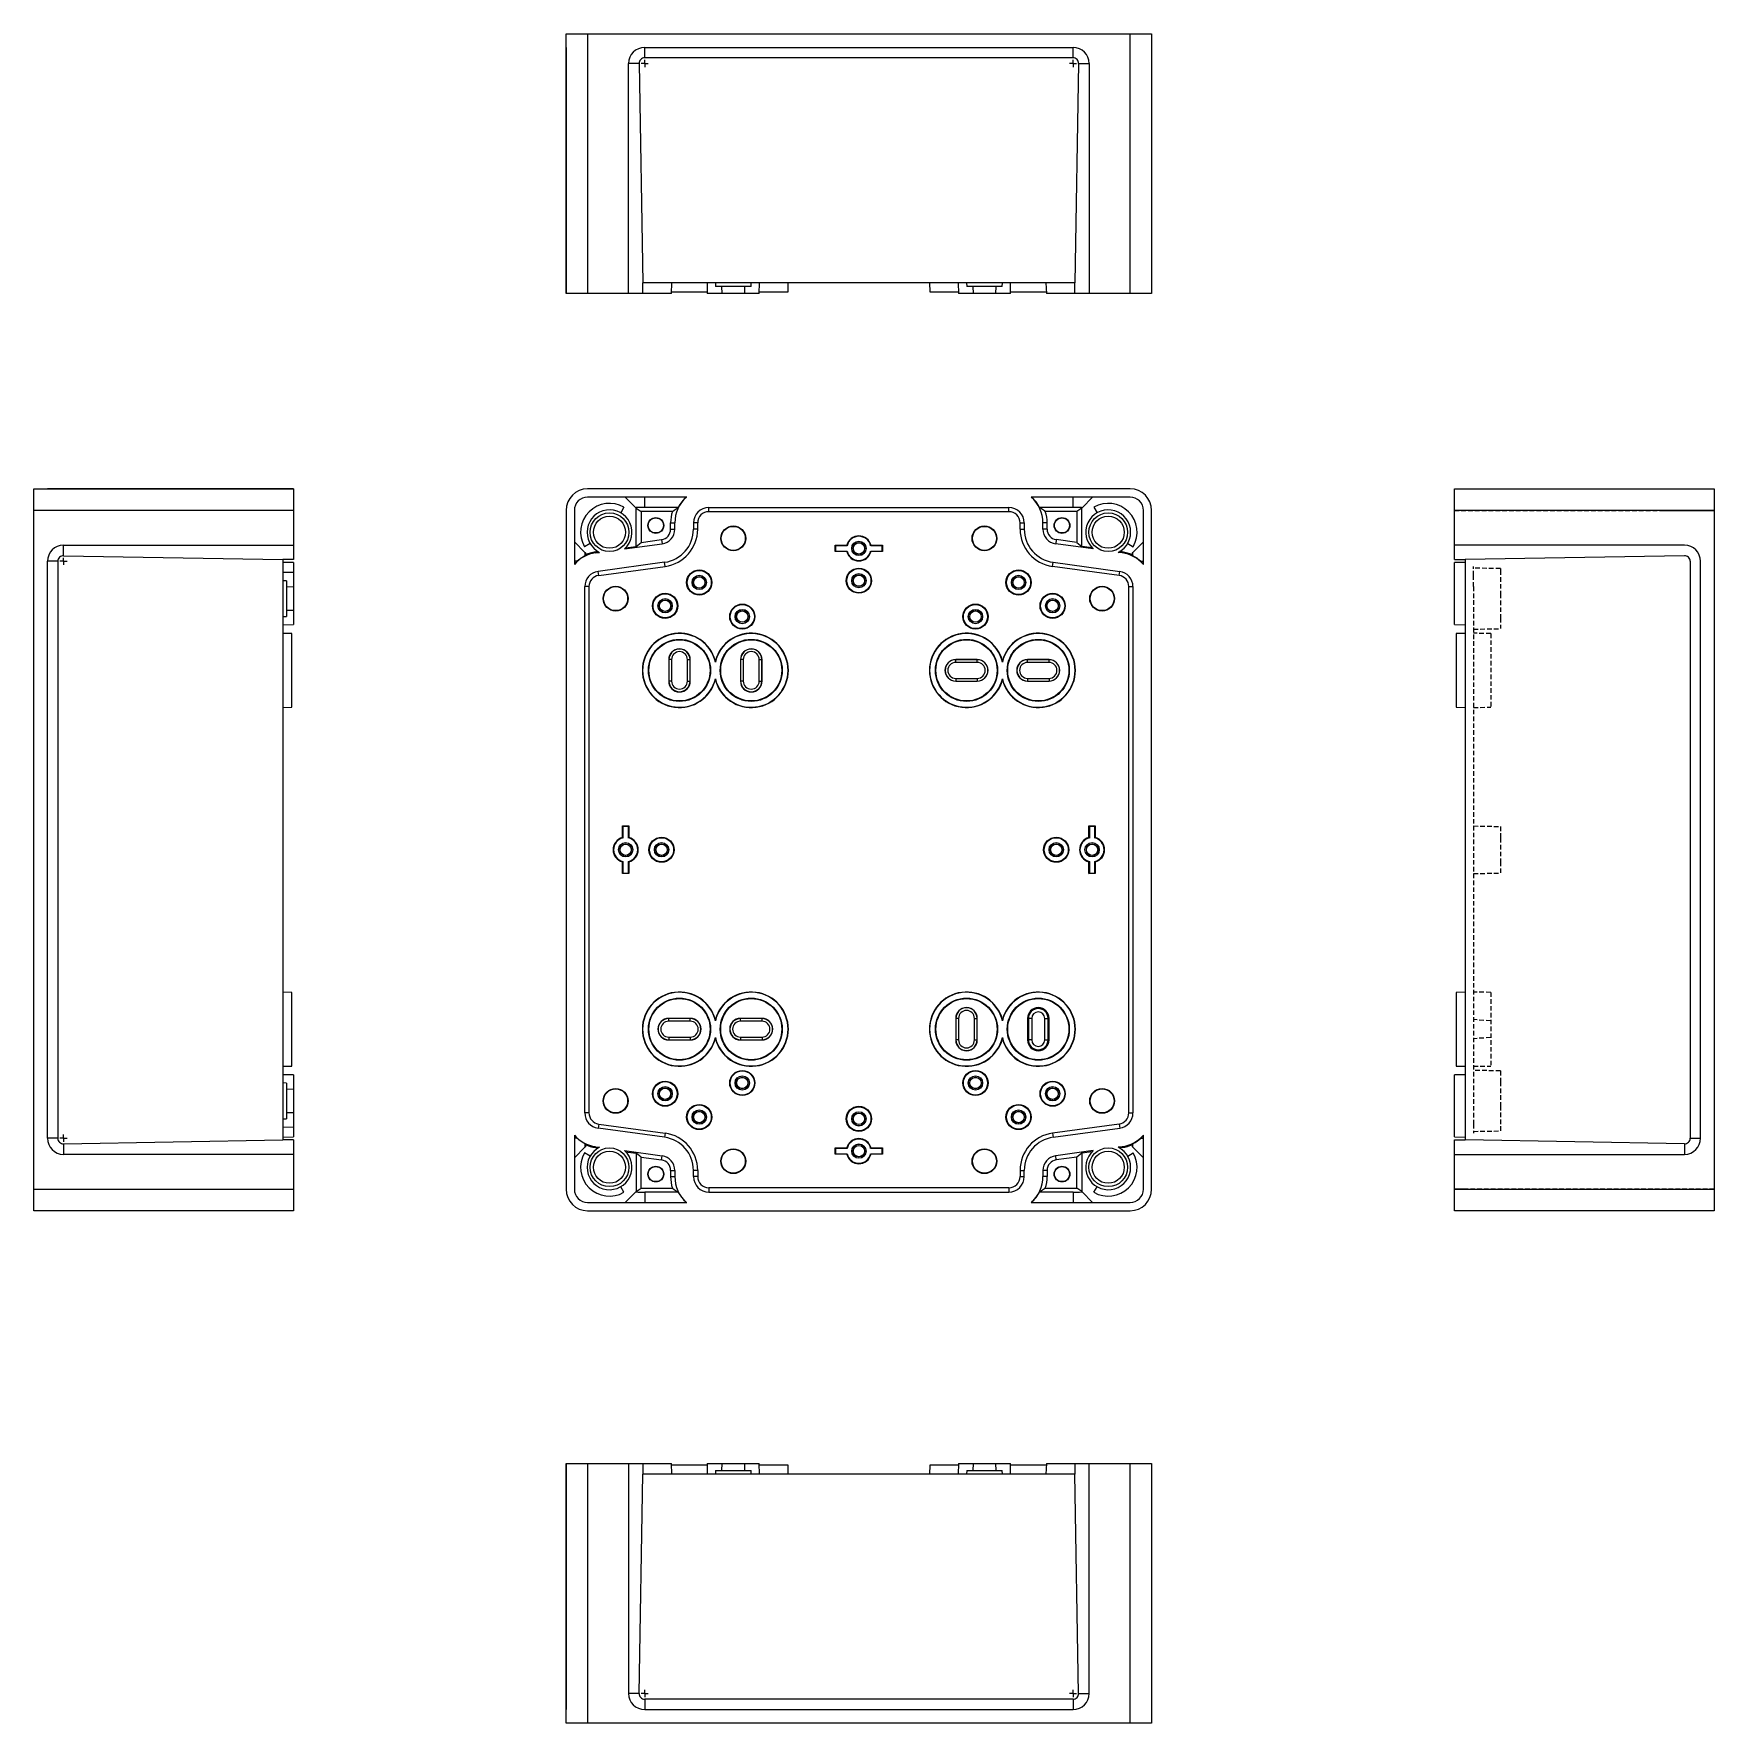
# Model space of a CAD drawing. Header units: millimetres. Extents: x 80 to 2579, y -119 to 749.
# Drawn here: x 1374.2 to 1842.6, y 277.9 to 748.8 of the extents above; entities that cross this region are included whole.
import ezdxf

# ---------------------------------------------------------------- set-up
doc = ezdxf.new("R2010")
doc.units = ezdxf.units.MM
doc.linetypes.add('HIDDEN', pattern=[1.905, 1.27, -0.635])

# ---------------------------------------------------------------- blocks, each defined once
blk = doc.blocks.new('SW_CENTERMARKSYMBOL_0')
at = {"color": 7, "linetype": 'Continuous'}
for q in [(-0.5, 0), (0, 0.5), (0, -0.5), (0.5, 0)]:
    blk.add_line((0, 0), q, dxfattribs=at)
blk = doc.blocks.new('SW_CENTERMARKSYMBOL_1')
at = {"color": 7, "linetype": 'Continuous'}
for q in [(-0.5, 0), (0, 0.5), (0, -0.5), (0.5, 0)]:
    blk.add_line((0, 0), q, dxfattribs=at)
blk = doc.blocks.new('SW_CENTERMARKSYMBOL_2')
at = {"color": 7, "linetype": 'Continuous'}
for q in [(-0.5, 0), (0, 0.5), (0, -0.5), (0.5, 0)]:
    blk.add_line((0, 0), q, dxfattribs=at)
blk = doc.blocks.new('SW_CENTERMARKSYMBOL_3')
at = {"color": 7, "linetype": 'Continuous'}
for q in [(-0.5, 0), (0, 0.5), (0, -0.5), (0.5, 0)]:
    blk.add_line((0, 0), q, dxfattribs=at)
blk = doc.blocks.new('SW_CENTERMARKSYMBOL_4')
at = {"color": 7, "linetype": 'Continuous'}
for q in [(-0.5, 0), (0, 0.5), (0, -0.5), (0.5, 0)]:
    blk.add_line((0, 0), q, dxfattribs=at)
blk = doc.blocks.new('SW_CENTERMARKSYMBOL_5')
at = {"color": 7, "linetype": 'Continuous'}
for q in [(-0.5, 0), (0, 0.5), (0, -0.5), (0.5, 0)]:
    blk.add_line((0, 0), q, dxfattribs=at)

msp = doc.modelspace()

# ---------------------------------------------------------------- linework, layer by layer
at = {"color": 7, "linetype": 'Continuous'}
for p, q in [((1522.6, 748.81), (1528.6, 748.81)), ((1522.6, 676.41), (1522.6, 748.81)), ((1528.6, 748.81), (1528.6, 676.41)), ((1528.6, 748.81), (1679.8, 748.81)), ((1679.8, 676.41), (1679.8, 748.81)), ((1679.8, 748.81), (1685.8, 748.81)), ((1685.8, 748.81), (1685.8, 676.41)), ((1522.6, 745.01), (1522.6, 740.51)), ((1544.5, 745.01), (1663.9, 745.01)), ((1544.5, 742.09), (1544.5, 745.01)), ((1663.9, 742.09), (1663.9, 745.01)), ((1685.8, 745.01), (1685.8, 740.51)), ((1522.6, 740.51), (1522.6, 676.41)), ((1540, 676.41), (1540, 740.51)), ((1542.95, 740.51), (1540, 740.51)), ((1542.95, 740.51), (1544.01, 679.41)), ((1663.9, 742.09), (1544.5, 742.09)), ((1665.46, 740.51), (1664.39, 679.41)), ((1665.46, 740.51), (1668.4, 740.51)), ((1668.4, 740.51), (1668.4, 676.41)), ((1685.8, 740.51), (1685.8, 676.41)), ((1544.01, 676.41), (1544.01, 679.41)), ((1664.39, 679.41), (1544.01, 679.41)), ((1551.95, 676.41), (1552.1, 679.41)), ((1561.9, 679.41), (1561.96, 676.41)), ((1564.2, 679.41), (1564.26, 678.41)), ((1569.2, 678.41), (1564.26, 678.41)), ((1565.95, 678.41), (1566.01, 676.41)), ((1574.15, 678.41), (1569.2, 678.41)), ((1572.4, 676.41), (1572.45, 678.41)), ((1574.15, 678.41), (1574.2, 679.41)), ((1576.45, 676.41), (1576.5, 679.41)), ((1584.47, 676.91), (1584.51, 679.41)), ((1623.89, 679.41), (1623.94, 676.91)), ((1631.9, 679.41), (1631.96, 676.41)), ((1634.2, 679.41), (1634.26, 678.41)), ((1639.2, 678.41), (1634.26, 678.41)), ((1635.95, 678.41), (1636.01, 676.41)), ((1644.15, 678.41), (1639.2, 678.41)), ((1642.4, 676.41), (1642.45, 678.41)), ((1644.15, 678.41), (1644.2, 679.41)), ((1646.45, 676.41), (1646.5, 679.41)), ((1656.3, 679.41), (1656.46, 676.41)), ((1664.39, 676.41), (1664.39, 679.41)), ((1528.6, 676.41), (1522.6, 676.41)), ((1540, 676.41), (1528.6, 676.41)), ((1544.01, 676.41), (1540, 676.41)), ((1547.6, 676.41), (1544.01, 676.41)), ((1551.95, 676.41), (1547.6, 676.41)), ((1551.97, 676.91), (1561.95, 676.91)), ((1566.01, 676.41), (1561.96, 676.41)), ((1569.2, 676.41), (1566.01, 676.41)), ((1572.4, 676.41), (1569.2, 676.41)), ((1576.45, 676.41), (1572.4, 676.41)), ((1576.46, 676.91), (1584.47, 676.91)), ((1623.94, 676.91), (1631.95, 676.91)), ((1634.2, 676.41), (1631.96, 676.41)), ((1636.01, 676.41), (1634.2, 676.41)), ((1639.2, 676.41), (1636.01, 676.41)), ((1642.4, 676.41), (1639.2, 676.41)), ((1644.2, 676.41), (1642.4, 676.41)), ((1646.45, 676.41), (1644.2, 676.41)), ((1646.46, 676.91), (1656.43, 676.91)), ((1660.8, 676.41), (1656.46, 676.41)), ((1664.39, 676.41), (1660.8, 676.41)), ((1668.4, 676.41), (1664.39, 676.41)), ((1679.8, 676.41), (1668.4, 676.41)), ((1685.8, 676.41), (1679.8, 676.41)), ((1374.23, 621.97), (1446.63, 621.97)), ((1374.23, 615.97), (1374.23, 621.97)), ((1382.53, 621.97), (1378.03, 621.97)), ((1446.63, 621.97), (1382.53, 621.97)), ((1446.63, 621.97), (1446.63, 615.97)), ((1679.8, 621.97), (1528.6, 621.97)), ((1770.2, 615.97), (1770.2, 621.97)), ((1770.2, 621.97), (1842.6, 621.97)), ((1842.6, 621.97), (1842.6, 615.97)), ((1556.21, 619.67), (1528.6, 619.67)), ((1542, 616.72), (1539.05, 619.67)), ((1544.5, 616.77), (1544.5, 619.67)), ((1679.8, 619.67), (1652.2, 619.67)), ((1663.9, 616.77), (1663.9, 619.67)), ((1666.41, 616.72), (1669.36, 619.67)), ((1446.63, 615.97), (1374.23, 615.97)), ((1374.23, 426.77), (1374.23, 615.97)), ((1446.63, 615.97), (1446.63, 606.27)), ((1522.6, 615.97), (1522.6, 426.77)), ((1524.9, 615.97), (1524.9, 600.9)), ((1538.73, 616.84), (1537.83, 615.28)), ((1542, 616.72), (1542.11, 616.61)), ((1542.1, 605.92), (1542.1, 616.61)), ((1542.11, 616.61), (1543.48, 615.7)), ((1552.24, 615.7), (1543.48, 615.7)), ((1543.48, 615.7), (1543.48, 607.03)), ((1553.82, 616.77), (1544.5, 616.77)), ((1551.74, 612.47), (1552.9, 612.47)), ((1551.74, 610.72), (1551.74, 612.47)), ((1552.9, 610.72), (1552.9, 612.47)), ((1558.1, 612.47), (1558.1, 610.72)), ((1559.27, 612.47), (1558.1, 612.47)), ((1559.27, 610.72), (1559.27, 612.47)), ((1562.4, 616.77), (1646, 616.77)), ((1562.4, 615.6), (1562.4, 616.77)), ((1646, 615.6), (1562.4, 615.6)), ((1646, 615.6), (1646, 616.77)), ((1649.13, 612.47), (1650.3, 612.47)), ((1649.13, 610.72), (1649.13, 612.47)), ((1650.3, 612.47), (1650.3, 610.72)), ((1663.9, 616.77), (1654.59, 616.77)), ((1655.5, 610.72), (1655.5, 612.47)), ((1656.67, 612.47), (1655.5, 612.47)), ((1664.93, 615.7), (1656.17, 615.7)), ((1656.67, 610.72), (1656.67, 612.47)), ((1666.3, 616.61), (1664.93, 615.7)), ((1664.93, 615.7), (1664.93, 607.03)), ((1666.41, 616.72), (1666.3, 616.61)), ((1666.3, 605.92), (1666.3, 616.61)), ((1669.68, 616.84), (1670.58, 615.28)), ((1683.5, 600.9), (1683.5, 615.97)), ((1685.8, 426.77), (1685.8, 615.97)), ((1842.6, 615.97), (1770.2, 615.97)), ((1770.2, 606.27), (1770.2, 615.97)), ((1842.6, 615.97), (1842.6, 426.77)), ((1543.48, 607.03), (1549.2, 607.82)), ((1549.2, 607.82), (1549.36, 606.66)), ((1551.74, 610.72), (1552.9, 610.72)), ((1559.27, 610.72), (1558.1, 610.72)), ((1649.13, 610.72), (1650.3, 610.72)), ((1656.67, 610.72), (1655.5, 610.72)), ((1659.21, 607.82), (1659.05, 606.66)), ((1664.93, 607.03), (1659.21, 607.82)), ((1382.53, 606.27), (1446.63, 606.27)), ((1382.53, 603.32), (1382.53, 606.27)), ((1382.53, 603.32), (1443.63, 602.26)), ((1446.63, 606.27), (1446.63, 602.26)), ((1527.85, 604.27), (1524.9, 607.22)), ((1529.29, 606.74), (1527.73, 605.84)), ((1527.81, 603.31), (1527.96, 603.53)), ((1527.85, 604.27), (1527.96, 604.17)), ((1527.96, 604.17), (1527.96, 603.53)), ((1530.78, 604.37), (1531.54, 604.47)), ((1530.78, 604.37), (1530.81, 604.12)), ((1530.81, 604.12), (1531.92, 604.27)), ((1538.89, 605.22), (1549.36, 606.66)), ((1539.2, 605.52), (1542.1, 605.92)), ((1542.1, 605.92), (1543.48, 607.03)), ((1597.57, 606.25), (1597.7, 606.12)), ((1597.57, 606.25), (1600.82, 606.25)), ((1597.57, 604.49), (1597.57, 606.25)), ((1597.57, 604.49), (1597.7, 604.62)), ((1600.82, 604.49), (1597.57, 604.49)), ((1597.7, 606.12), (1597.7, 604.62)), ((1600.92, 606.12), (1597.7, 606.12)), ((1597.7, 604.62), (1600.92, 604.62)), ((1600.82, 606.25), (1600.92, 606.12)), ((1610.7, 606.12), (1607.49, 606.12)), ((1607.49, 604.62), (1610.7, 604.62)), ((1607.59, 604.49), (1607.49, 604.62)), ((1607.59, 606.25), (1610.83, 606.25)), ((1610.83, 604.49), (1607.59, 604.49)), ((1610.83, 606.25), (1610.7, 606.12)), ((1610.7, 604.62), (1610.7, 606.12)), ((1610.83, 604.49), (1610.7, 604.62)), ((1610.83, 606.25), (1610.83, 604.49)), ((1669.52, 605.22), (1659.05, 606.66)), ((1664.93, 607.03), (1666.3, 605.92)), ((1669.21, 605.52), (1666.3, 605.92)), ((1677.59, 604.12), (1676.49, 604.27)), ((1677.63, 604.37), (1676.86, 604.47)), ((1677.63, 604.37), (1677.59, 604.12)), ((1679.12, 606.74), (1680.68, 605.84)), ((1680.56, 604.27), (1680.45, 604.17)), ((1680.45, 603.53), (1680.45, 604.17)), ((1680.59, 603.31), (1680.45, 603.53)), ((1680.56, 604.27), (1683.5, 607.22)), ((1770.2, 602.26), (1770.2, 606.27)), ((1834.3, 606.27), (1770.2, 606.27)), ((1834.3, 603.32), (1773.2, 602.26)), ((1378.03, 440.97), (1378.03, 601.77)), ((1380.95, 601.77), (1378.03, 601.77)), ((1380.95, 601.77), (1380.95, 440.97)), ((1446.63, 602.26), (1443.63, 602.26)), ((1443.63, 602.26), (1443.63, 440.48)), ((1446.63, 601.41), (1443.63, 601.47)), ((1446.63, 598.61), (1443.63, 598.67)), ((1446.63, 601.41), (1446.63, 598.61)), ((1446.63, 598.61), (1446.63, 594.56)), ((1525.65, 601.77), (1524.9, 601.77)), ((1550.07, 601.51), (1531.52, 598.97)), ((1531.68, 597.81), (1531.52, 598.97)), ((1531.68, 597.81), (1550.22, 600.35)), ((1550.22, 600.35), (1550.07, 601.51)), ((1658.18, 600.35), (1658.34, 601.51)), ((1676.73, 597.81), (1658.18, 600.35)), ((1658.34, 601.51), (1676.89, 598.97)), ((1676.73, 597.81), (1676.89, 598.97)), ((1682.75, 601.77), (1683.5, 601.77)), ((1770.2, 602.26), (1773.2, 602.26)), ((1773.2, 601.47), (1770.2, 601.41)), ((1770.2, 598.61), (1770.2, 601.41)), ((1770.2, 594.56), (1770.2, 598.61)), ((1773.2, 602.26), (1773.2, 440.48)), ((1835.88, 601.77), (1835.88, 440.97)), ((1838.8, 440.97), (1838.8, 601.77)), ((1444.63, 596.31), (1443.63, 596.37)), ((1444.63, 596.31), (1444.63, 586.42)), ((1446.63, 594.56), (1444.63, 594.62)), ((1446.63, 594.56), (1446.63, 588.17)), ((1527.8, 448.03), (1527.8, 594.71)), ((1528.97, 594.71), (1527.8, 594.71)), ((1528.97, 594.71), (1528.97, 448.03)), ((1679.43, 594.71), (1680.6, 594.71)), ((1679.43, 448.03), (1679.43, 594.71)), ((1680.6, 594.71), (1680.6, 448.03)), ((1770.2, 588.17), (1770.2, 594.56)), ((1443.63, 586.37), (1444.63, 586.42)), ((1443.63, 584.07), (1446.63, 584.12)), ((1444.63, 588.12), (1446.63, 588.17)), ((1446.63, 588.17), (1446.63, 584.12)), ((1770.2, 584.12), (1770.2, 588.17)), ((1770.2, 584.12), (1773.2, 584.07)), ((1446.13, 581.63), (1443.63, 581.68)), ((1446.13, 561.1), (1446.13, 581.63)), ((1773.2, 581.68), (1770.7, 581.63)), ((1770.7, 581.63), (1770.7, 561.1)), ((1551.2, 574.37), (1551.2, 568.37)), ((1551.25, 574.37), (1551.2, 574.37)), ((1551.25, 574.37), (1551.25, 568.37)), ((1551.98, 574.37), (1551.25, 574.37)), ((1551.98, 574.37), (1551.98, 568.37)), ((1556.42, 574.37), (1557.16, 574.37)), ((1556.42, 568.37), (1556.42, 574.37)), ((1557.16, 574.37), (1557.2, 574.37)), ((1557.16, 568.37), (1557.16, 574.37)), ((1557.2, 568.37), (1557.2, 574.37)), ((1564.2, 573.69), (1564.2, 574.04)), ((1571.2, 574.37), (1571.2, 568.37)), ((1571.25, 574.37), (1571.2, 574.37)), ((1571.25, 574.37), (1571.25, 568.37)), ((1571.98, 574.37), (1571.25, 574.37)), ((1571.98, 574.37), (1571.98, 568.37)), ((1576.42, 574.37), (1577.16, 574.37)), ((1576.42, 568.37), (1576.42, 574.37)), ((1577.16, 574.37), (1577.2, 574.37)), ((1577.16, 568.37), (1577.16, 574.37)), ((1577.2, 568.37), (1577.2, 574.37)), ((1637.2, 574.37), (1631.2, 574.37)), ((1631.2, 574.32), (1631.2, 574.37)), ((1631.2, 573.59), (1631.2, 574.32)), ((1637.2, 574.32), (1631.2, 574.32)), ((1637.2, 573.59), (1631.2, 573.59)), ((1637.2, 574.32), (1637.2, 574.37)), ((1637.2, 573.59), (1637.2, 574.32)), ((1644.2, 573.69), (1644.2, 574.04)), ((1657.2, 574.37), (1651.2, 574.37)), ((1651.2, 574.32), (1651.2, 574.37)), ((1651.2, 573.59), (1651.2, 574.32)), ((1657.2, 574.32), (1651.2, 574.32)), ((1657.2, 573.59), (1651.2, 573.59)), ((1657.2, 574.32), (1657.2, 574.37)), ((1657.2, 573.59), (1657.2, 574.32)), ((1551.25, 568.37), (1551.2, 568.37)), ((1551.98, 568.37), (1551.25, 568.37)), ((1556.42, 568.37), (1557.16, 568.37)), ((1557.16, 568.37), (1557.2, 568.37)), ((1564.2, 569.04), (1564.2, 568.7)), ((1571.25, 568.37), (1571.2, 568.37)), ((1571.98, 568.37), (1571.25, 568.37)), ((1576.42, 568.37), (1577.16, 568.37)), ((1577.16, 568.37), (1577.2, 568.37)), ((1631.2, 569.15), (1637.2, 569.15)), ((1631.2, 569.15), (1631.2, 568.41)), ((1631.2, 568.41), (1631.2, 568.37)), ((1631.2, 568.41), (1637.2, 568.41)), ((1631.2, 568.37), (1637.2, 568.37)), ((1637.2, 569.15), (1637.2, 568.41)), ((1637.2, 568.41), (1637.2, 568.37)), ((1644.2, 569.04), (1644.2, 568.7)), ((1651.2, 569.15), (1651.2, 568.41)), ((1651.2, 569.15), (1657.2, 569.15)), ((1651.2, 568.41), (1651.2, 568.37)), ((1651.2, 568.41), (1657.2, 568.41)), ((1651.2, 568.37), (1657.2, 568.37)), ((1657.2, 569.15), (1657.2, 568.41)), ((1657.2, 568.41), (1657.2, 568.37)), ((1443.63, 561.06), (1446.13, 561.1)), ((1770.7, 561.1), (1773.2, 561.06)), ((1538.32, 524.75), (1538.32, 528)), ((1538.32, 528), (1538.45, 527.87)), ((1538.32, 528), (1540.08, 528)), ((1538.45, 527.87), (1538.45, 524.65)), ((1539.95, 527.87), (1538.45, 527.87)), ((1540.08, 528), (1539.95, 527.87)), ((1539.95, 524.65), (1539.95, 527.87)), ((1540.08, 528), (1540.08, 524.75)), ((1668.32, 524.75), (1668.32, 528)), ((1668.32, 528), (1668.45, 527.87)), ((1668.32, 528), (1670.08, 528)), ((1668.45, 527.87), (1668.45, 524.65)), ((1669.95, 527.87), (1668.45, 527.87)), ((1670.08, 528), (1669.95, 527.87)), ((1669.95, 524.65), (1669.95, 527.87)), ((1670.08, 528), (1670.08, 524.75)), ((1540.08, 524.75), (1539.95, 524.65)), ((1670.08, 524.75), (1669.95, 524.65)), ((1538.32, 517.98), (1538.45, 518.08)), ((1538.45, 518.08), (1538.45, 514.87)), ((1539.95, 514.87), (1539.95, 518.08)), ((1668.32, 517.98), (1668.45, 518.08)), ((1668.45, 518.08), (1668.45, 514.87)), ((1669.95, 514.87), (1669.95, 518.08)), ((1538.32, 514.74), (1538.32, 517.98)), ((1538.32, 514.74), (1538.45, 514.87)), ((1540.08, 514.74), (1538.32, 514.74)), ((1538.45, 514.87), (1539.95, 514.87)), ((1540.08, 514.74), (1539.95, 514.87)), ((1540.08, 517.98), (1540.08, 514.74)), ((1668.32, 514.74), (1668.32, 517.98)), ((1668.32, 514.74), (1668.45, 514.87)), ((1670.08, 514.74), (1668.32, 514.74)), ((1668.45, 514.87), (1669.95, 514.87)), ((1670.08, 514.74), (1669.95, 514.87)), ((1670.08, 517.98), (1670.08, 514.74)), ((1446.13, 481.63), (1443.63, 481.68)), ((1446.13, 461.1), (1446.13, 481.63)), ((1773.2, 481.68), (1770.7, 481.63)), ((1770.7, 481.63), (1770.7, 461.1)), ((1557.2, 474.37), (1551.2, 474.37)), ((1551.2, 474.32), (1551.2, 474.37)), ((1551.2, 473.59), (1551.2, 474.32)), ((1557.2, 474.32), (1551.2, 474.32)), ((1557.2, 473.59), (1551.2, 473.59)), ((1557.2, 474.32), (1557.2, 474.37)), ((1557.2, 473.59), (1557.2, 474.32)), ((1564.2, 473.69), (1564.2, 474.04)), ((1577.2, 474.37), (1571.2, 474.37)), ((1571.2, 474.32), (1571.2, 474.37)), ((1571.2, 473.59), (1571.2, 474.32)), ((1577.2, 474.32), (1571.2, 474.32)), ((1577.2, 473.59), (1571.2, 473.59)), ((1577.2, 474.32), (1577.2, 474.37)), ((1577.2, 473.59), (1577.2, 474.32)), ((1631.2, 474.37), (1631.2, 468.37)), ((1631.25, 474.37), (1631.2, 474.37)), ((1631.25, 474.37), (1631.25, 468.37)), ((1631.98, 474.37), (1631.25, 474.37)), ((1631.98, 474.37), (1631.98, 468.37)), ((1636.42, 474.37), (1637.16, 474.37)), ((1636.42, 468.37), (1636.42, 474.37)), ((1637.16, 474.37), (1637.2, 474.37)), ((1637.16, 468.37), (1637.16, 474.37)), ((1637.2, 468.37), (1637.2, 474.37)), ((1644.2, 473.69), (1644.2, 474.04)), ((1651.2, 474.37), (1651.2, 468.37)), ((1651.26, 474.37), (1651.2, 474.37)), ((1651.26, 474.37), (1651.26, 468.37)), ((1652.38, 474.37), (1651.46, 474.37)), ((1651.46, 474.37), (1651.46, 468.37)), ((1652.38, 474.37), (1652.38, 468.37)), ((1656.02, 468.37), (1656.02, 474.37)), ((1656.02, 474.37), (1656.95, 474.37)), ((1656.95, 468.37), (1656.95, 474.37)), ((1657.15, 474.37), (1657.2, 474.37)), ((1657.15, 468.37), (1657.15, 474.37)), ((1657.2, 468.37), (1657.2, 474.37)), ((1551.2, 469.15), (1551.2, 468.41)), ((1551.2, 469.15), (1557.2, 469.15)), ((1551.2, 468.41), (1551.2, 468.37)), ((1551.2, 468.41), (1557.2, 468.41)), ((1551.2, 468.37), (1557.2, 468.37)), ((1557.2, 469.15), (1557.2, 468.41)), ((1557.2, 468.41), (1557.2, 468.37)), ((1564.2, 469.04), (1564.2, 468.7)), ((1571.2, 469.15), (1571.2, 468.41)), ((1571.2, 469.15), (1577.2, 469.15)), ((1571.2, 468.41), (1571.2, 468.37)), ((1571.2, 468.41), (1577.2, 468.41)), ((1571.2, 468.37), (1577.2, 468.37)), ((1577.2, 469.15), (1577.2, 468.41)), ((1577.2, 468.41), (1577.2, 468.37)), ((1631.25, 468.37), (1631.2, 468.37)), ((1631.98, 468.37), (1631.25, 468.37)), ((1636.42, 468.37), (1637.16, 468.37)), ((1637.16, 468.37), (1637.2, 468.37)), ((1644.2, 469.04), (1644.2, 468.7)), ((1651.26, 468.37), (1651.2, 468.37)), ((1652.38, 468.37), (1651.46, 468.37)), ((1656.02, 468.37), (1656.95, 468.37)), ((1657.15, 468.37), (1657.2, 468.37)), ((1443.63, 461.06), (1446.13, 461.1)), ((1446.63, 458.61), (1443.63, 458.67)), ((1446.63, 458.61), (1446.63, 454.56)), ((1773.2, 458.67), (1770.2, 458.61)), ((1770.2, 454.56), (1770.2, 458.61)), ((1770.7, 461.1), (1773.2, 461.06)), ((1444.63, 456.31), (1443.63, 456.37)), ((1444.63, 456.31), (1444.63, 446.42)), ((1446.63, 454.56), (1444.63, 454.62)), ((1446.63, 454.56), (1446.63, 448.17)), ((1770.2, 448.17), (1770.2, 454.56)), ((1444.63, 448.12), (1446.63, 448.17)), ((1446.63, 448.17), (1446.63, 444.12)), ((1528.97, 448.03), (1527.8, 448.03)), ((1679.43, 448.03), (1680.6, 448.03)), ((1770.2, 444.12), (1770.2, 448.17)), ((1443.63, 446.37), (1444.63, 446.42)), ((1443.63, 444.07), (1446.63, 444.12)), ((1446.63, 444.12), (1446.63, 441.32)), ((1531.68, 444.93), (1531.52, 443.77)), ((1550.07, 441.23), (1531.52, 443.77)), ((1531.68, 444.93), (1550.22, 442.39)), ((1676.73, 444.93), (1658.18, 442.39)), ((1658.34, 441.23), (1676.89, 443.77)), ((1676.73, 444.93), (1676.89, 443.77)), ((1770.2, 441.32), (1770.2, 444.12)), ((1380.95, 440.97), (1378.03, 440.97)), ((1382.53, 439.41), (1443.63, 440.48)), ((1382.53, 439.41), (1382.53, 436.47)), ((1443.63, 441.27), (1446.63, 441.32)), ((1446.63, 440.48), (1443.63, 440.48)), ((1446.63, 440.48), (1446.63, 436.47)), ((1524.9, 441.83), (1524.9, 426.77)), ((1525.65, 440.97), (1524.9, 440.97)), ((1527.85, 438.46), (1524.9, 435.51)), ((1527.81, 439.43), (1527.96, 439.2)), ((1527.85, 438.46), (1527.96, 438.57)), ((1527.96, 439.2), (1527.96, 438.57)), ((1530.78, 438.36), (1530.81, 438.61)), ((1530.78, 438.36), (1531.54, 438.26)), ((1530.81, 438.61), (1531.92, 438.46)), ((1550.22, 442.39), (1550.07, 441.23)), ((1597.57, 438.25), (1597.7, 438.12)), ((1597.57, 438.25), (1600.82, 438.25)), ((1597.57, 436.49), (1597.57, 438.25)), ((1600.92, 438.12), (1597.7, 438.12)), ((1597.7, 438.12), (1597.7, 436.62)), ((1600.82, 438.25), (1600.92, 438.12)), ((1610.7, 438.12), (1607.49, 438.12)), ((1607.59, 438.25), (1610.83, 438.25)), ((1610.83, 438.25), (1610.7, 438.12)), ((1610.7, 436.62), (1610.7, 438.12)), ((1610.83, 438.25), (1610.83, 436.49)), ((1658.18, 442.39), (1658.34, 441.23)), ((1677.59, 438.61), (1676.49, 438.46)), ((1677.63, 438.36), (1676.86, 438.26)), ((1677.63, 438.36), (1677.59, 438.61)), ((1680.59, 439.43), (1680.45, 439.2)), ((1680.45, 438.57), (1680.45, 439.2)), ((1680.56, 438.46), (1680.45, 438.57)), ((1680.56, 438.46), (1683.5, 435.51)), ((1682.75, 440.97), (1683.5, 440.97)), ((1683.5, 426.77), (1683.5, 441.83)), ((1770.2, 441.32), (1773.2, 441.27)), ((1770.2, 440.48), (1773.2, 440.48)), ((1770.2, 436.47), (1770.2, 440.48)), ((1834.3, 439.41), (1773.2, 440.48)), ((1834.3, 439.41), (1834.3, 436.47)), ((1835.88, 440.97), (1838.8, 440.97)), ((1446.63, 436.47), (1382.53, 436.47)), ((1446.63, 436.47), (1446.63, 426.77)), ((1529.29, 435.99), (1527.73, 436.89)), ((1538.89, 437.51), (1549.36, 436.07)), ((1539.2, 437.21), (1542.1, 436.81)), ((1543.48, 435.7), (1542.1, 436.81)), ((1542.1, 436.81), (1542.1, 426.12)), ((1543.48, 435.7), (1549.2, 434.92)), ((1543.48, 427.03), (1543.48, 435.7)), ((1549.2, 434.92), (1549.36, 436.07)), ((1597.57, 436.49), (1597.7, 436.62)), ((1600.82, 436.49), (1597.57, 436.49)), ((1597.7, 436.62), (1600.92, 436.62)), ((1607.49, 436.62), (1610.7, 436.62)), ((1607.59, 436.49), (1607.49, 436.62)), ((1610.83, 436.49), (1607.59, 436.49)), ((1610.83, 436.49), (1610.7, 436.62)), ((1669.52, 437.51), (1659.05, 436.07)), ((1659.21, 434.92), (1659.05, 436.07)), ((1664.93, 435.7), (1659.21, 434.92)), ((1666.3, 436.81), (1664.93, 435.7)), ((1664.93, 427.03), (1664.93, 435.7)), ((1669.21, 437.21), (1666.3, 436.81)), ((1666.3, 436.81), (1666.3, 426.12)), ((1679.12, 435.99), (1680.68, 436.89)), ((1770.2, 436.47), (1834.3, 436.47)), ((1770.2, 426.77), (1770.2, 436.47)), ((1551.74, 432.01), (1552.9, 432.01)), ((1551.74, 432.01), (1551.74, 430.27)), ((1551.74, 430.27), (1552.9, 430.27)), ((1552.9, 432.01), (1552.9, 430.27)), ((1558.1, 430.27), (1558.1, 432.01)), ((1559.27, 432.01), (1558.1, 432.01)), ((1559.27, 430.27), (1558.1, 430.27)), ((1559.27, 432.01), (1559.27, 430.27)), ((1649.13, 432.01), (1650.3, 432.01)), ((1649.13, 432.01), (1649.13, 430.27)), ((1649.13, 430.27), (1650.3, 430.27)), ((1650.3, 430.27), (1650.3, 432.01)), ((1655.5, 432.01), (1655.5, 430.27)), ((1656.67, 432.01), (1655.5, 432.01)), ((1656.67, 430.27), (1655.5, 430.27)), ((1656.67, 432.01), (1656.67, 430.27)), ((1374.23, 426.77), (1446.63, 426.77)), ((1374.23, 420.77), (1374.23, 426.77)), ((1446.63, 426.77), (1446.63, 420.77)), ((1538.73, 425.9), (1537.83, 427.45)), ((1542, 426.01), (1539.05, 423.07)), ((1542, 426.01), (1542.11, 426.12)), ((1542.11, 426.12), (1543.48, 427.03)), ((1543.48, 427.03), (1552.24, 427.03)), ((1544.5, 425.97), (1544.5, 423.07)), ((1553.82, 425.97), (1544.5, 425.97)), ((1562.4, 427.14), (1562.4, 425.97)), ((1646, 427.14), (1562.4, 427.14)), ((1562.4, 425.97), (1646, 425.97)), ((1646, 427.14), (1646, 425.97)), ((1663.9, 425.97), (1654.59, 425.97)), ((1656.17, 427.03), (1664.93, 427.03)), ((1663.9, 425.97), (1663.9, 423.07)), ((1666.3, 426.12), (1664.93, 427.03)), ((1666.41, 426.01), (1666.3, 426.12)), ((1666.41, 426.01), (1669.36, 423.07)), ((1669.68, 425.9), (1670.58, 427.45)), ((1770.2, 426.77), (1842.6, 426.77)), ((1770.2, 420.77), (1770.2, 426.77)), ((1842.6, 426.77), (1842.6, 420.77)), ((1446.63, 420.77), (1374.23, 420.77)), ((1382.53, 420.77), (1378.03, 420.77)), ((1446.63, 420.77), (1382.53, 420.77)), ((1528.6, 423.07), (1556.21, 423.07)), ((1528.6, 420.77), (1679.8, 420.77)), ((1652.2, 423.07), (1679.8, 423.07)), ((1842.6, 420.77), (1770.2, 420.77)), ((1522.6, 277.92), (1522.6, 350.32)), ((1522.6, 350.32), (1528.6, 350.32)), ((1522.6, 350.32), (1522.6, 286.22)), ((1528.6, 350.32), (1528.6, 277.92)), ((1528.6, 350.32), (1540, 350.32)), ((1540, 350.32), (1540, 286.22)), ((1540, 350.32), (1544.01, 350.32)), ((1544.01, 350.32), (1544.01, 347.32)), ((1544.01, 350.32), (1551.95, 350.32)), ((1552.1, 347.32), (1551.95, 350.32)), ((1561.95, 349.82), (1551.97, 349.82)), ((1561.96, 350.32), (1561.9, 347.32)), ((1561.96, 350.32), (1566.01, 350.32)), ((1566.01, 350.32), (1565.95, 348.32)), ((1566.01, 350.32), (1572.4, 350.32)), ((1572.45, 348.32), (1572.4, 350.32)), ((1572.4, 350.32), (1576.45, 350.32)), ((1576.5, 347.32), (1576.45, 350.32)), ((1584.47, 349.82), (1576.46, 349.82)), ((1584.51, 347.32), (1584.47, 349.82)), ((1623.94, 349.82), (1623.89, 347.32)), ((1631.95, 349.82), (1623.94, 349.82)), ((1631.96, 350.32), (1631.9, 347.32)), ((1631.96, 350.32), (1634.2, 350.32)), ((1634.2, 350.32), (1636.01, 350.32)), ((1636.01, 350.32), (1635.95, 348.32)), ((1636.01, 350.32), (1642.4, 350.32)), ((1642.45, 348.32), (1642.4, 350.32)), ((1642.4, 350.32), (1644.2, 350.32)), ((1644.2, 350.32), (1646.45, 350.32)), ((1646.5, 347.32), (1646.45, 350.32)), ((1656.43, 349.82), (1646.46, 349.82)), ((1656.46, 350.32), (1656.3, 347.32)), ((1656.46, 350.32), (1664.39, 350.32)), ((1664.39, 350.32), (1664.39, 347.32)), ((1664.39, 350.32), (1668.4, 350.32)), ((1668.4, 286.22), (1668.4, 350.32)), ((1668.4, 350.32), (1679.8, 350.32)), ((1679.8, 277.92), (1679.8, 350.32)), ((1679.8, 350.32), (1685.8, 350.32)), ((1685.8, 350.32), (1685.8, 277.92)), ((1685.8, 350.32), (1685.8, 286.22)), ((1542.95, 286.22), (1544.01, 347.32)), ((1664.39, 347.32), (1544.01, 347.32)), ((1564.26, 348.32), (1564.2, 347.32)), ((1564.26, 348.32), (1574.15, 348.32)), ((1574.2, 347.32), (1574.15, 348.32)), ((1634.26, 348.32), (1634.2, 347.32)), ((1634.26, 348.32), (1644.15, 348.32)), ((1644.2, 347.32), (1644.15, 348.32)), ((1665.46, 286.22), (1664.39, 347.32)), ((1522.6, 286.22), (1522.6, 281.72)), ((1542.95, 286.22), (1540, 286.22)), ((1544.5, 284.63), (1544.5, 281.72)), ((1663.9, 284.63), (1544.5, 284.63)), ((1663.9, 284.63), (1663.9, 281.72)), ((1665.46, 286.22), (1668.4, 286.22)), ((1685.8, 286.22), (1685.8, 281.72)), ((1528.6, 277.92), (1522.6, 277.92)), ((1679.8, 277.92), (1528.6, 277.92)), ((1544.5, 281.72), (1663.9, 281.72)), ((1685.8, 277.92), (1679.8, 277.92))]:
    msp.add_line(p, q, dxfattribs=at)
at = {"color": 7, "linetype": 'HIDDEN'}
for p, q in [((1770.2, 615.97), (1842.6, 615.97)), ((1842.6, 615.97), (1828.1, 615.97)), ((1828.1, 615.97), (1842.6, 615.97)), ((1834.3, 439.41), (1834.3, 436.47)), ((1835.88, 440.97), (1838.8, 440.97)), ((1770.2, 426.77), (1773.2, 426.77)), ((1773.2, 426.77), (1770.2, 426.77)), ((1842.6, 426.77), (1770.2, 426.77)), ((1828.1, 426.77), (1842.6, 426.77)), ((1842.6, 426.77), (1828.1, 426.77))]:
    msp.add_line(p, q, dxfattribs=at)
at = {"color": 1, "linetype": 'HIDDEN'}
for p, q in [((1775.5, 597.81), (1775.5, 600.35)), ((1783, 599.74), (1775.5, 599.87)), ((1783, 599.74), (1783, 599.24)), ((1783, 599.24), (1783, 592.74)), ((1775.5, 594.71), (1775.5, 597.81)), ((1775.5, 594.71), (1775.5, 448.03)), ((1783, 592.74), (1783, 586)), ((1783, 586), (1783, 583)), ((1775.5, 582.87), (1783, 583)), ((1780.3, 581.63), (1775.5, 581.72)), ((1780.3, 581.63), (1780.3, 561.1)), ((1775.5, 561.02), (1780.3, 561.1)), ((1775.5, 528), (1783, 527.87)), ((1783, 527.87), (1783, 524.65)), ((1783, 524.65), (1783, 518.08)), ((1783, 518.08), (1783, 514.87)), ((1775.5, 514.74), (1783, 514.87)), ((1780.3, 481.63), (1775.5, 481.72)), ((1780.3, 481.63), (1780.3, 461.1)), ((1780.3, 473.69), (1775.5, 474.04)), ((1780.3, 469.04), (1775.5, 468.7)), ((1775.5, 461.02), (1780.3, 461.1)), ((1783, 459.74), (1775.5, 459.87)), ((1783, 459.74), (1783, 456.74)), ((1783, 456.74), (1783, 450)), ((1775.5, 448.03), (1775.5, 444.93)), ((1783, 450), (1783, 443.5)), ((1775.5, 444.93), (1775.5, 442.39)), ((1775.5, 442.87), (1783, 443)), ((1783, 443.5), (1783, 443))]:
    msp.add_line(p, q, dxfattribs=at)
at = {"color": 7, "linetype": 'Continuous', "flags": 128}
for points in [[(1552.24, 615.7), (1552.75, 616.06), (1553.82, 616.77)], [(1656.17, 615.7), (1655.66, 616.06), (1654.59, 616.77)], [(1527.81, 603.31), (1526.19, 602.23), (1525.65, 601.77)], [(1600.92, 604.62), (1600.83, 604.5), (1600.82, 604.49)], [(1607.49, 606.12), (1607.58, 606.23), (1607.59, 606.25)], [(1538.45, 524.65), (1538.34, 524.74), (1538.32, 524.75)], [(1668.45, 524.65), (1668.34, 524.74), (1668.32, 524.75)], [(1539.95, 518.08), (1540.07, 517.99), (1540.08, 517.98)], [(1669.95, 518.08), (1670.07, 517.99), (1670.08, 517.98)], [(1527.81, 439.43), (1526.19, 440.5), (1525.65, 440.97)], [(1607.49, 438.12), (1607.58, 438.23), (1607.59, 438.25)], [(1600.92, 436.62), (1600.83, 436.5), (1600.82, 436.49)], [(1552.24, 427.03), (1552.75, 426.67), (1553.82, 425.97)], [(1656.17, 427.03), (1655.66, 426.67), (1654.59, 425.97)]]:
    msp.add_lwpolyline(points, dxfattribs=at)
at = {"color": 7, "linetype": 'Continuous'}
for centre, radius in [((1534.7, 609.87), 5.4), ((1534.7, 609.87), 4.47), ((1547.6, 611.77), 2.2), ((1547.6, 611.77), 2.1), ((1660.8, 611.77), 2.2), ((1660.8, 611.77), 2.1), ((1673.7, 609.87), 5.4), ((1673.7, 609.87), 4.47), ((1569.2, 608.17), 3.46), ((1569.2, 608.17), 3.35), ((1639.2, 608.17), 3.46), ((1639.2, 608.17), 3.35), ((1604.2, 605.37), 2), ((1604.2, 605.37), 1.98), ((1604.2, 605.37), 1.6), ((1604.2, 605.37), 1.57), ((1559.7, 595.87), 3.5), ((1559.7, 595.87), 3.37), ((1604.2, 596.37), 3.5), ((1604.2, 596.37), 3.37), ((1604.2, 596.37), 2), ((1604.2, 596.37), 1.98), ((1648.7, 595.87), 3.5), ((1648.7, 595.87), 3.37), ((1536.4, 591.37), 3.46), ((1536.4, 591.37), 3.35), ((1559.7, 595.87), 2), ((1559.7, 595.87), 1.98), ((1559.7, 595.87), 1.6), ((1559.7, 595.87), 1.57), ((1604.2, 596.37), 1.6), ((1604.2, 596.37), 1.57), ((1648.7, 595.87), 2), ((1648.7, 595.87), 1.98), ((1648.7, 595.87), 1.6), ((1648.7, 595.87), 1.57), ((1672, 591.37), 3.46), ((1672, 591.37), 3.35), ((1550.2, 589.37), 3.5), ((1550.2, 589.37), 3.37), ((1550.2, 589.37), 2), ((1550.2, 589.37), 1.98), ((1550.2, 589.37), 1.6), ((1550.2, 589.37), 1.57), ((1571.7, 586.37), 3.5), ((1571.7, 586.37), 3.37), ((1636.7, 586.37), 3.5), ((1636.7, 586.37), 3.37), ((1658.2, 589.37), 3.5), ((1658.2, 589.37), 3.37), ((1658.2, 589.37), 2), ((1658.2, 589.37), 1.98), ((1658.2, 589.37), 1.6), ((1658.2, 589.37), 1.57), ((1571.7, 586.37), 2), ((1571.7, 586.37), 1.98), ((1571.7, 586.37), 1.6), ((1571.7, 586.37), 1.57), ((1636.7, 586.37), 2), ((1636.7, 586.37), 1.98), ((1636.7, 586.37), 1.6), ((1636.7, 586.37), 1.57), ((1554.2, 571.37), 8.65), ((1554.2, 571.37), 8.52), ((1574.2, 571.37), 8.65), ((1574.2, 571.37), 8.52), ((1634.2, 571.37), 8.65), ((1634.2, 571.37), 8.52), ((1654.2, 571.37), 8.65), ((1654.2, 571.37), 8.52), ((1539.2, 521.37), 2), ((1539.2, 521.37), 1.98), ((1539.2, 521.37), 1.6), ((1539.2, 521.37), 1.57), ((1549.2, 521.37), 3.5), ((1549.2, 521.37), 3.37), ((1549.2, 521.37), 2), ((1549.2, 521.37), 1.98), ((1549.2, 521.37), 1.6), ((1549.2, 521.37), 1.57), ((1659.2, 521.37), 3.5), ((1659.2, 521.37), 3.37), ((1659.2, 521.37), 2), ((1659.2, 521.37), 1.98), ((1659.2, 521.37), 1.6), ((1659.2, 521.37), 1.57), ((1669.2, 521.37), 2), ((1669.2, 521.37), 1.98), ((1669.2, 521.37), 1.6), ((1669.2, 521.37), 1.57), ((1554.2, 471.37), 8.65), ((1554.2, 471.37), 8.52), ((1574.2, 471.37), 8.65), ((1574.2, 471.37), 8.52), ((1634.2, 471.37), 8.65), ((1634.2, 471.37), 8.52), ((1654.2, 471.37), 8.65), ((1654.2, 471.37), 8.52), ((1550.2, 453.37), 3.5), ((1571.7, 456.37), 3.5), ((1571.7, 456.37), 3.37), ((1571.7, 456.37), 2), ((1571.7, 456.37), 1.98), ((1571.7, 456.37), 1.6), ((1571.7, 456.37), 1.57), ((1636.7, 456.37), 3.5), ((1636.7, 456.37), 3.37), ((1636.7, 456.37), 2), ((1636.7, 456.37), 1.98), ((1636.7, 456.37), 1.6), ((1636.7, 456.37), 1.57), ((1658.2, 453.37), 3.5), ((1536.4, 451.37), 3.46), ((1536.4, 451.37), 3.35), ((1550.2, 453.37), 3.37), ((1550.2, 453.37), 2), ((1550.2, 453.37), 1.98), ((1550.2, 453.37), 1.6), ((1550.2, 453.37), 1.57), ((1658.2, 453.37), 3.37), ((1658.2, 453.37), 2), ((1658.2, 453.37), 1.98), ((1658.2, 453.37), 1.6), ((1658.2, 453.37), 1.57), ((1672, 451.37), 3.46), ((1672, 451.37), 3.35), ((1559.7, 446.87), 3.5), ((1559.7, 446.87), 3.37), ((1559.7, 446.87), 2), ((1559.7, 446.87), 1.98), ((1559.7, 446.87), 1.6), ((1559.7, 446.87), 1.57), ((1604.2, 446.37), 3.5), ((1604.2, 446.37), 3.37), ((1604.2, 446.37), 2), ((1604.2, 446.37), 1.98), ((1604.2, 446.37), 1.6), ((1604.2, 446.37), 1.57), ((1648.7, 446.87), 3.5), ((1648.7, 446.87), 3.37), ((1648.7, 446.87), 2), ((1648.7, 446.87), 1.98), ((1648.7, 446.87), 1.6), ((1648.7, 446.87), 1.57), ((1534.7, 432.87), 5.4), ((1569.2, 434.57), 3.46), ((1604.2, 437.37), 2), ((1604.2, 437.37), 1.98), ((1604.2, 437.37), 1.6), ((1604.2, 437.37), 1.57), ((1639.2, 434.57), 3.46), ((1673.7, 432.87), 5.4), ((1534.7, 432.87), 4.47), ((1569.2, 434.57), 3.35), ((1639.2, 434.57), 3.35), ((1673.7, 432.87), 4.47), ((1547.6, 430.97), 2.2), ((1547.6, 430.97), 2.1), ((1660.8, 430.97), 2.2), ((1660.8, 430.97), 2.1)]:
    msp.add_circle(centre, radius, dxfattribs=at)
for centre, radius, start, end in [((1544.5, 740.51), 4.5, 90, 180), ((1663.9, 740.51), 4.5, 0, 90), ((1528.6, 615.97), 6, 90, 180), ((1679.8, 615.97), 6, 0, 90), ((1528.6, 615.97), 3.7, 90, 180), ((1534.7, 609.87), 8.05, 60, 210), ((1562.4, 612.47), 9.5, 130.721, 180), ((1646, 612.47), 9.5, 0, 49.279), ((1673.7, 609.87), 8.05, 330, 120), ((1679.8, 615.97), 3.7, 0, 90), ((1534.7, 609.87), 6.25, 312.0353, 243.5647), ((1562.4, 612.47), 10.67, 162.3645, 180), ((1562.4, 612.47), 4.3, 90, 180), ((1562.4, 612.47), 3.13, 90, 180), ((1646, 612.47), 4.3, 0, 90), ((1646, 612.47), 3.13, 0, 90), ((1646, 612.47), 10.67, 0, 17.6355), ((1673.7, 609.87), 6.25, 296.4353, 227.9647), ((1548.8, 610.72), 2.93, 277.8, 0), ((1548.8, 610.72), 4.1, 277.8, 0), ((1548.8, 610.72), 9.3, 277.8, 0), ((1548.8, 610.72), 10.47, 277.8, 0), ((1604.2, 605.37), 3.5, 14.5775, 165.4225), ((1604.2, 605.37), 3.37, 12.8625, 167.1375), ((1659.6, 610.72), 10.47, 180, 262.2), ((1659.6, 610.72), 9.3, 180, 262.2), ((1659.6, 610.72), 4.1, 180, 262.2), ((1659.6, 610.72), 2.93, 180, 262.2), ((1382.53, 601.77), 4.5, 90, 180), ((1532.1, 594.71), 9.5, 97.8, 139.279), ((1532.1, 594.71), 9.75, 97.8, 115.1603), ((1604.2, 605.37), 3.5, 194.5775, 345.4225), ((1604.2, 605.37), 3.37, 192.8625, 347.1375), ((1676.3, 594.71), 9.5, 40.721, 82.2), ((1676.3, 594.71), 9.75, 64.8397, 82.2), ((1675.89, 594.42), 10.05, 46.9575, 62.1131), ((1834.3, 601.77), 4.5, 0, 90), ((1532.1, 594.71), 4.3, 97.8, 180), ((1676.3, 594.71), 4.3, 0, 82.2), ((1532.1, 594.71), 3.13, 97.8, 180), ((1676.3, 594.71), 3.13, 0, 82.2), ((1554.2, 571.37), 10.35, 14.9428, 345.0572), ((1554.2, 571.37), 10.27, 13.0765, 346.9235), ((1574.2, 571.37), 10.35, 194.9428, 165.0572), ((1574.2, 571.37), 10.27, 193.0765, 166.9235), ((1634.2, 571.37), 10.35, 14.9428, 345.0572), ((1634.2, 571.37), 10.27, 13.0765, 346.9235), ((1654.2, 571.37), 10.35, 194.9428, 165.0572), ((1654.2, 571.37), 10.27, 193.0765, 166.9235), ((1554.2, 574.37), 3, 0, 180), ((1554.2, 574.37), 2.96, 0, 180), ((1554.2, 574.37), 2.22, 0, 180), ((1574.2, 574.37), 3, 0, 180), ((1574.2, 574.37), 2.96, 0, 180), ((1574.2, 574.37), 2.22, 0, 180), ((1631.2, 571.37), 3, 90, 270), ((1631.2, 571.37), 2.96, 90, 270), ((1631.2, 571.37), 2.22, 90, 270), ((1637.2, 571.37), 3, 270, 90), ((1637.2, 571.37), 2.96, 270, 90), ((1637.2, 571.37), 2.22, 270, 90), ((1651.2, 571.37), 3, 90, 270), ((1651.2, 571.37), 2.96, 90, 270), ((1651.2, 571.37), 2.22, 90, 270), ((1657.2, 571.37), 3, 270, 90), ((1657.2, 571.37), 2.96, 270, 90), ((1657.2, 571.37), 2.22, 270, 90), ((1554.2, 568.37), 3, 180, 0), ((1554.2, 568.37), 2.96, 180, 0), ((1554.2, 568.37), 2.22, 180, 0), ((1574.2, 568.37), 3, 180, 0), ((1574.2, 568.37), 2.96, 180, 0), ((1574.2, 568.37), 2.22, 180, 0), ((1539.2, 521.37), 3.5, 104.5775, 255.4225), ((1539.2, 521.37), 3.37, 102.8625, 257.1375), ((1539.2, 521.37), 3.37, 282.8625, 77.1375), ((1539.2, 521.37), 3.5, 284.5775, 75.4225), ((1669.2, 521.37), 3.5, 104.5775, 255.4225), ((1669.2, 521.37), 3.37, 102.8625, 257.1375), ((1669.2, 521.37), 3.37, 282.8625, 77.1375), ((1669.2, 521.37), 3.5, 284.5775, 75.4225), ((1554.2, 471.37), 10.35, 14.9428, 345.0572), ((1554.2, 471.37), 10.27, 13.0765, 346.9235), ((1574.2, 471.37), 10.35, 194.9428, 165.0572), ((1574.2, 471.37), 10.27, 193.0765, 166.9235), ((1634.2, 471.37), 10.35, 14.9428, 345.0572), ((1634.2, 471.37), 10.27, 13.0765, 346.9235), ((1654.2, 471.37), 10.35, 194.9428, 165.0572), ((1654.2, 471.37), 10.27, 193.0765, 166.9235), ((1634.2, 474.37), 3, 0, 180), ((1634.2, 474.37), 2.96, 0, 180), ((1634.2, 474.37), 2.22, 0, 180), ((1654.2, 474.37), 3, 0, 180), ((1654.2, 474.37), 2.94, 0, 180), ((1654.2, 474.37), 2.74, 0, 180), ((1654.2, 474.37), 1.82, 0, 180), ((1551.2, 471.37), 3, 90, 270), ((1551.2, 471.37), 2.96, 90, 270), ((1551.2, 471.37), 2.22, 90, 270), ((1557.2, 471.37), 3, 270, 90), ((1557.2, 471.37), 2.96, 270, 90), ((1557.2, 471.37), 2.22, 270, 90), ((1571.2, 471.37), 3, 90, 270), ((1571.2, 471.37), 2.96, 90, 270), ((1571.2, 471.37), 2.22, 90, 270), ((1577.2, 471.37), 3, 270, 90), ((1577.2, 471.37), 2.96, 270, 90), ((1577.2, 471.37), 2.22, 270, 90), ((1634.2, 468.37), 3, 180, 0), ((1634.2, 468.37), 2.96, 180, 0), ((1634.2, 468.37), 2.22, 180, 0), ((1654.2, 468.37), 3, 180, 0), ((1654.2, 468.37), 2.94, 180, 0), ((1654.2, 468.37), 2.74, 180, 0), ((1654.2, 468.37), 1.82, 180, 0), ((1532.1, 448.03), 4.3, 180, 262.2), ((1532.1, 448.03), 3.13, 180, 262.2), ((1676.3, 448.03), 3.13, 277.8, 0), ((1676.3, 448.03), 4.3, 277.8, 0), ((1382.53, 440.97), 4.5, 180, 270), ((1532.1, 448.03), 9.5, 220.721, 262.2), ((1532.1, 448.03), 9.75, 244.8397, 262.2), ((1534.7, 432.87), 6.25, 116.4353, 47.9647), ((1548.8, 432.01), 9.3, 0, 82.2), ((1548.8, 432.01), 10.47, 0, 82.2), ((1604.2, 437.37), 3.5, 14.5775, 165.4225), ((1604.2, 437.37), 3.37, 12.8625, 167.1375), ((1659.6, 432.01), 10.47, 97.8, 180), ((1659.6, 432.01), 9.3, 97.8, 180), ((1673.7, 432.87), 6.25, 132.0353, 63.5647), ((1676.3, 448.03), 9.5, 277.8, 319.279), ((1676.3, 448.03), 9.75, 277.8, 295.1603), ((1675.89, 448.31), 10.05, 297.8869, 313.0425), ((1834.3, 440.97), 4.5, 270, 0), ((1534.7, 432.87), 8.05, 150, 300), ((1548.8, 432.01), 2.93, 0, 82.2), ((1548.8, 432.01), 4.1, 0, 82.2), ((1604.2, 437.37), 3.5, 194.5775, 345.4225), ((1604.2, 437.37), 3.37, 192.8625, 347.1375), ((1659.6, 432.01), 4.1, 97.8, 180), ((1659.6, 432.01), 2.93, 97.8, 180), ((1673.7, 432.87), 8.05, 240, 30), ((1562.4, 430.27), 10.67, 180, 197.6355), ((1562.4, 430.27), 9.5, 180, 229.279), ((1562.4, 430.27), 4.3, 180, 270), ((1562.4, 430.27), 3.13, 180, 270), ((1646, 430.27), 4.3, 270, 0), ((1646, 430.27), 3.13, 270, 0), ((1646, 430.27), 9.5, 310.721, 0), ((1646, 430.27), 10.67, 342.3645, 0), ((1528.6, 426.77), 6, 180, 270), ((1528.6, 426.77), 3.7, 180, 270), ((1679.8, 426.77), 3.7, 270, 0), ((1679.8, 426.77), 6, 270, 0), ((1544.5, 286.22), 4.5, 180, 270), ((1663.9, 286.22), 4.5, 270, 0)]:
    msp.add_arc(centre, radius, start, end, dxfattribs=at)
for centre, major_axis, ratio, start_param, end_param in [((1544.5, 740.54), (0, 1.56), 0.999848, 0, 1.588252), ((1663.9, 740.54), (0, 1.56), 0.999848, 4.694933, 6.283185), ((1562.4, 612.3), (0, 9.68), 0.999848, 0.705349, 1.090912), ((1646, 612.3), (0, 9.68), 0.999848, 5.192273, 5.577836), ((1544.5, 616.72), (2.51, 0), 0.017458, 1.570796, 3.159049), ((1663.9, 616.72), (2.51, 0), 0.017458, 6.265729, 7.853982), ((1382.51, 601.77), (1.56, 0), 0.999848, 1.55334, 3.141593), ((1527.85, 601.77), (0, 2.51), 0.017458, 6.265729, 7.193521), ((1680.56, 601.77), (0, 2.51), 0.017458, 5.37285, 6.300641), ((1834.33, 601.77), (1.56, 0), 0.999848, 0, 1.588252), ((1532.27, 594.71), (9.68, 0), 0.999848, 2.323858, 2.436244), ((1676.13, 594.71), (9.68, 0), 0.999848, 0.705349, 0.817735), ((1382.51, 440.97), (1.56, 0), 0.999848, 3.141593, 4.729845), ((1532.27, 448.03), (9.68, 0), 0.999848, 3.846942, 3.959327), ((1527.85, 440.97), (0, 2.51), 0.017458, 2.231257, 3.159049), ((1680.56, 440.97), (0, 2.51), 0.017458, 3.124137, 4.051928), ((1676.13, 448.03), (9.68, 0), 0.999848, 5.465451, 5.577836), ((1834.33, 440.97), (1.56, 0), 0.999848, 4.694933, 6.283185), ((1544.5, 426.01), (2.51, 0), 0.017458, 3.124137, 4.712389), ((1562.4, 430.44), (0, 9.68), 0.999848, 2.05068, 2.436244), ((1646, 430.44), (0, 9.68), 0.999848, 3.846942, 4.232505), ((1663.9, 426.01), (2.51, 0), 0.017458, 4.712389, 6.300641), ((1544.5, 286.19), (0, 1.56), 0.999848, 1.55334, 3.141593), ((1663.9, 286.19), (0, 1.56), 0.999848, 3.141593, 4.729845)]:
    msp.add_ellipse(centre, major_axis=major_axis, ratio=ratio, start_param=start_param, end_param=end_param, dxfattribs=at)

# ---------------------------------------------------------------- block references
at = {"color": 7, "linetype": 'Continuous', "xscale": 2, "yscale": 2, "zscale": 2}
for name, p in [('SW_CENTERMARKSYMBOL_2', (1544.5, 740.51)), ('SW_CENTERMARKSYMBOL_3', (1663.9, 740.51)), ('SW_CENTERMARKSYMBOL_0', (1382.53, 601.77)), ('SW_CENTERMARKSYMBOL_1', (1382.53, 440.97)), ('SW_CENTERMARKSYMBOL_4', (1544.5, 286.22)), ('SW_CENTERMARKSYMBOL_5', (1663.9, 286.22))]:
    msp.add_blockref(name, p, dxfattribs=at)

doc.saveas('drawing.dxf')
